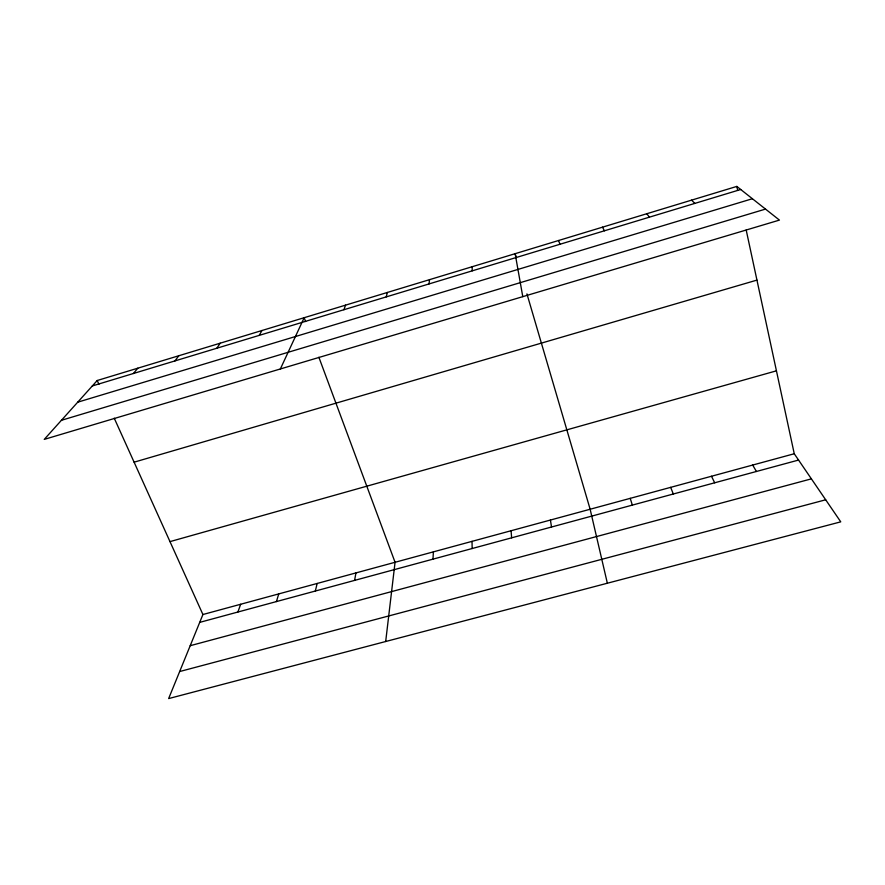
<?xml version="1.0" encoding="UTF-8"?>
<svg xmlns="http://www.w3.org/2000/svg" width="885" height="885" viewBox="0 0 885 885"><rect width="100%" height="100%" fill="white"/><g stroke="black" fill="none" stroke-linecap="round" stroke-linejoin="round"><path stroke-width="1.33" d="M432.986 559.143L433.384 551.864M429.026 283.941L429.524 279.671M385.683 641.514L395.064 562.274L318.877 357.252M354.586 580.394L355.936 572.916M386.258 296.895L387.331 292.47M315.337 591.036L317.162 583.458M276.441 601.579L278.742 593.901M237.899 612.022L240.654 604.256M343.911 309.728L345.559 305.148M114.231 418.174L202.919 614.522L168.637 698.586L840.75 521.851L794.254 453.751L746.188 230.023M280.357 368.968L304.174 317.704L305.602 321.532M259.205 335.393L261.971 330.514M216.858 348.214L220.177 343.203M174.942 360.925L178.781 355.759M133.425 373.503L137.806 368.193M97.217 380.506L44.25 439.391L779.442 220.1L736.818 186.414L97.217 380.506L98.921 384.278M92.328 385.948L740.723 189.501M77.725 402.188L752.405 198.727M61.43 420.298L765.514 209.092M134.111 462.18L756.952 280.102M169.986 541.62L776.444 370.826M202.919 614.522L794.254 453.751M199.711 622.376L798.558 460.056M190.209 645.696L811.401 478.851M179.666 671.538L825.694 499.793M691.594 200.143L694.825 203.406M646.813 213.727L649.402 217.168M752.681 465.056L756.421 471.484M602.486 227.18L604.433 230.797M711.485 476.252L714.682 482.801M670.664 487.347L673.319 494.007M558.601 240.499L559.917 244.282M630.22 498.344L632.344 505.114M516.287 257.579L515.147 253.685L522.781 296.663M526.94 293.886L590.14 509.24L607.353 583.215M736.818 186.414L737.67 190.386M550.426 520.037L551.51 527.017M511.065 530.746L511.641 537.826M472.125 266.739L472.225 270.854M472.048 541.343L472.136 548.534"/></g></svg>
